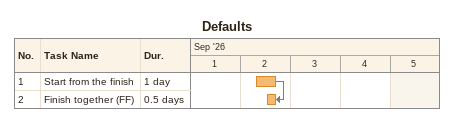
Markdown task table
Defaults

| ID | Task | Duration | Start | Finish | Predecessors |
|---|---|---|---|---|---|
| 1 | Start from the finish | 1d | 2026-09-02 | 2026-09-02 |  |
| 2 | Finish together (FF) | 0.5d | 2026-09-02 | 2026-09-02 | 1FF |
